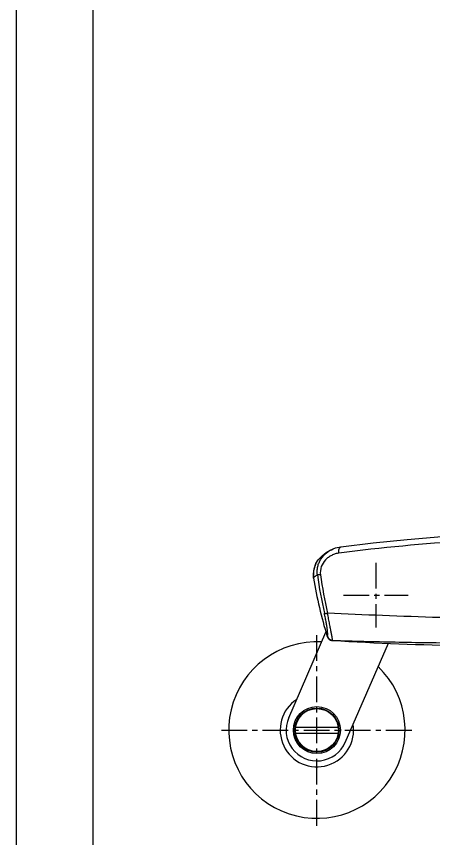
# Model space of a CAD drawing. Extents: x -7342 to 109, y -2599 to 214.
# Drawn here: x -4472.9 to -4331, y -2440.8 to -2161.3 of the extents above; entities that cross this region are included whole.
import ezdxf

# ---------------------------------------------------------------- set-up
doc = ezdxf.new("R2010")
doc.units = 0
doc.header["$LTSCALE"] = 7
doc.linetypes.add('CENTER', pattern=[2, 1.25, -0.25, 0.25, -0.25])
doc.layers.get('0').update_dxf_attribs({"color": 2, "linetype": 'CONTINUOUS'})
for name, color, linetype in [('08_ALL_FEATURES', 7, 'CONTINUOUS'), ('CL', 1, 'CENTER'), ('D', 2, 'CONTINUOUS'), ('DWG', 7, 'CONTINUOUS'), ('TXT', 4, 'CONTINUOUS')]:
    doc.layers.add(name, color=color, linetype=linetype)

# ---------------------------------------------------------------- blocks, each defined once
blk = doc.blocks.new('BORDER')
blk.add_line((1, 1), (0, 1))

msp = doc.modelspace()

# ---------------------------------------------------------------- linework, layer by layer
at = {"layer": '08_ALL_FEATURES', "color": 7, "linetype": 'Continuous'}
for p, q in [((-4380.264, -2399.73132), (-4367.58886, -2370.68102)), ((-4361.05899, -2408.11182), (-4346.35328, -2374.4159))]:
    msp.add_line(p, q, dxfattribs=at)
for centre, radius, start, end in [((-4370.66051, -2403.92077), 30, 86.8690238, 45.9832662), ((-4370.66051, -2403.92077), 12.5, 123.3782423, 9.4814247), ((-4370.66098, -2403.92126), 10.4775, 156.0645801, 337.1756466)]:
    msp.add_arc(centre, radius, start, end, dxfattribs=at)
at = {"layer": 'CL'}
for p, q in [((-4350.66049, -2347.08329), (-4350.66049, -2369.08329)), ((-4361.66049, -2358.08329), (-4339.66049, -2358.08329)), ((-4370.66051, -2436.42077), (-4370.66051, -2371.42077)), ((-4403.16051, -2403.92077), (-4338.16051, -2403.92077))]:
    msp.add_line(p, q, dxfattribs=at)
at = {"layer": 'D'}
msp.add_circle((-4370.66051, -2403.92077), 8, dxfattribs=at)
at = {"layer": 'DWG'}
for p, q in [((-4362.57783, -2341.62013), (-4362.57667, -2341.61998)), ((-4366.11856, -2342.75679), (-4365.09176, -2342.29041)), ((-4365.10668, -2342.29665), (-4365.08979, -2342.2896)), ((-4370.99296, -2347.33602), (-4370.99268, -2347.33549)), ((-4371.76446, -2352.22903), (-4371.76724, -2352.22948)), ((-4367.17563, -2372.05689), (-4367.17357, -2372.05387)), ((-4365.38175, -2373.46047), (-4365.40873, -2373.46049)), ((-4377.8917, -2402.92077), (-4363.42933, -2402.92077)), ((-4377.8917, -2404.92077), (-4363.42933, -2404.92077))]:
    msp.add_line(p, q, dxfattribs=at)
for points in [[(-4362.57667, -2341.61998), (-4351.5283, -2340.29715), (-4339.9335, -2339.10552), (-4328.12725, -2338.12925)], [(-4365.10668, -2342.29665), (-4364.2872, -2341.99612), (-4362.57824, -2341.62005)], [(-4370.99268, -2347.33549), (-4370.18555, -2346.03117), (-4368.92155, -2344.63492), (-4367.5536, -2343.57577), (-4366.11856, -2342.75679)], [(-4371.76745, -2352.22951), (-4371.86388, -2350.82628), (-4371.64636, -2349.1156), (-4370.99306, -2347.33627)]]:
    msp.add_lwpolyline(points, dxfattribs=at)
for radius in [7.5, 7.3]:
    msp.add_circle((-4370.66051, -2403.92077), radius, dxfattribs=at)
for centre, radius, start, end in [((-4363.83331, -2350.97266), 8.03029, 153.0723999, 188.9998995), ((-4230.73895, -2330.0153), 142.7643, 188.9514371, 197.125234), ((-4212.79319, -2329.10828), 159.24076, 187.9661268, 192.7367672), ((-4214.41386, -2329.38627), 156.5479, 187.9838554, 192.8420671), ((-4365.26502, -2371.46565), 2, 197.0659854, 265.8188275), ((-4365.27049, -2371.46464), 1.99221, 197.2037089, 198.4334403), ((-4365.25361, -2371.45815), 2.01028, 198.4566573, 212.2162065), ((-4365.18117, -2371.39857), 2.00336, 197.1947895, 266.4840777), ((-4365.25413, -2371.4557), 2.01122, 215.7719211, 229.893801), ((-4365.2494, -2371.43032), 2.03579, 247.8102673, 249.7486028), ((-4365.19925, -2370.95274), 2.51437, 264.6602379, 265.3289784), ((-4295.65354, -1175.02193), 1200.46531, 266.66902552, 268.83222358), ((-4365.20772, -2371.05643), 2.41033, 265.3289176, 265.8594741), ((-4364.61667, -2374.34532), 1.17021, 125.9724682, 127.7011917)]:
    msp.add_arc(centre, radius, start, end, dxfattribs=at)
for points, knots in [([(-4304.6253, -2339.11678), (-4309.66883, -2339.22472), (-4329.23218, -2339.98682), (-4348.7348, -2341.92317), (-4363.14946, -2343.75102)], [0, 0, 0, 0, 0.257713591, 1, 1, 1, 1]), ([(-4363.14946, -2343.75102), (-4363.18641, -2343.47831), (-4363.20842, -2343.0855), (-4363.16077, -2342.59084), (-4363.07002, -2342.121), (-4362.85619, -2341.6565), (-4362.57783, -2341.62013)], [0, 0, 0, 0, 0.356494341, 0.508467575, 0.636348277, 1, 1, 1, 1]), ([(-4370.49729, -2351.17708), (-4370.56657, -2350.7052), (-4370.61251, -2349.74883), (-4370.41521, -2348.33465), (-4369.97395, -2346.98812), (-4369.10129, -2345.34259), (-4367.543, -2343.60277), (-4365.94688, -2342.64843), (-4365.10666, -2342.29659)], [0, 0, 0, 0, 0.128329886, 0.255766472, 0.38221605, 0.507590841, 0.754899394, 1, 1, 1, 1]), ([(-4363.14951, -2343.75096), (-4363.57991, -2343.80761), (-4364.43305, -2343.99225), (-4365.64929, -2344.478), (-4366.77377, -2345.16243), (-4368.1168, -2346.32992), (-4369.38771, -2348.29546), (-4369.58053, -2350.20602), (-4369.44438, -2351.12985)], [0, 0, 0, 0, 0.121427715, 0.242837348, 0.364744793, 0.487795704, 0.738801541, 1, 1, 1, 1]), ([(-4371.76468, -2352.22907), (-4371.66435, -2352.02069), (-4371.26604, -2351.60472), (-4370.78589, -2351.3246), (-4370.49731, -2351.17708)], [0, 0, 0, 0, 0.416419945, 1, 1, 1, 1]), ([(-4369.44438, -2351.12987), (-4369.58103, -2351.14402), (-4369.82294, -2351.1665), (-4370.1362, -2351.1876), (-4370.35012, -2351.19094), (-4370.46003, -2351.18637), (-4370.4973, -2351.17702)], [0, 0, 0, 0, 0.390343328, 0.690605934, 0.890827273, 1, 1, 1, 1]), ([(-4368.11556, -2364.21631), (-4368.09662, -2364.22643), (-4368.04688, -2364.24074), (-4367.91719, -2364.25754), (-4367.70626, -2364.25545), (-4367.39886, -2364.23074), (-4367.17203, -2364.20043), (-4367.0455, -2364.18122)], [0, 0, 0, 0, 0.059735133, 0.141853659, 0.363921012, 0.644005382, 1, 1, 1, 1]), ([(-4367.0951, -2371.99084), (-4367.0768, -2371.97113), (-4367.04331, -2371.91142), (-4366.99046, -2371.71427), (-4366.97802, -2371.31451), (-4367.00842, -2370.65823), (-4367.0986, -2369.75703), (-4367.25476, -2368.62761), (-4367.47879, -2367.29332), (-4367.76743, -2365.79833), (-4367.99524, -2364.75593), (-4368.11556, -2364.21644)], [0, 0, 0, 0, 0.010224369, 0.025454176, 0.077310911, 0.160962449, 0.27564077, 0.421240709, 0.594414395, 0.789873818, 1, 1, 1, 1]), ([(-4315.62165, -2365.97981), (-4320.03934, -2365.89763), (-4330.95206, -2365.6319), (-4348.09454, -2365.0376), (-4360.81613, -2364.47345), (-4367.04594, -2364.1813)], [0, 0, 0, 0, 0.257599315, 0.636397642, 1, 1, 1, 1]), ([(-4365.30386, -2373.39859), (-4365.31124, -2373.3722), (-4365.32775, -2373.29565), (-4365.37845, -2373.0492), (-4365.46824, -2372.5632), (-4365.57179, -2371.9575), (-4365.68229, -2371.33093), (-4365.79092, -2370.75772), (-4365.89616, -2370.11469), (-4366.02819, -2369.41049), (-4366.17614, -2368.64703), (-4366.33558, -2367.83027), (-4366.50297, -2366.96732), (-4366.67524, -2366.06541), (-4366.84806, -2365.1318), (-4366.97259, -2364.50114), (-4367.04544, -2364.18415)], [0, 0, 0, 0, 0.008763771, 0.025030703, 0.080510747, 0.166828969, 0.221614757, 0.28403569, 0.353452519, 0.430041057, 0.513219752, 0.602225785, 0.696248772, 0.794421483, 0.89595331, 1, 1, 1, 1]), ([(-4367.0951, -2371.99084), (-4367.10238, -2371.99614), (-4367.12929, -2372.01617), (-4367.15534, -2372.03741), (-4367.17358, -2372.05385)], [0, 0, 0, 0, 0.268071459, 1, 1, 1, 1]), ([(-4365.30404, -2373.39828), (-4358.22879, -2373.6454), (-4343.70718, -2374.0138), (-4329.18279, -2374.21629), (-4321.73709, -2374.28852)], [0, 0, 0, 0, 0.487384961, 1, 1, 1, 1])]:
    msp.add_open_spline(points, degree=3, knots=knots, dxfattribs=at)
for points in [[(-4365.95406, -2373.34026), (-4365.87198, -2373.37055), (-4365.78788, -2373.39604), (-4365.7025, -2373.41513)], [(-4365.7025, -2373.41513), (-4365.61389, -2373.43493), (-4365.52364, -2373.44775), (-4365.43324, -2373.4562)], [(-4365.38175, -2373.46048), (-4365.36581, -2373.44617), (-4365.34924, -2373.43255), (-4365.3323, -2373.41944)]]:
    msp.add_open_spline(points, degree=3, dxfattribs=at)
at = {"layer": 'TXT'}
msp.add_line((-4446.88112, -1820.8362), (-4446.88112, -2576.8362), dxfattribs=at)

# ---------------------------------------------------------------- block references
at = {"xscale": -840, "yscale": 594, "zscale": 840, "rotation": 90}
msp.add_blockref('BORDER', (-3878.88112, -1758.8362), dxfattribs=at)

doc.saveas('drawing.dxf')
